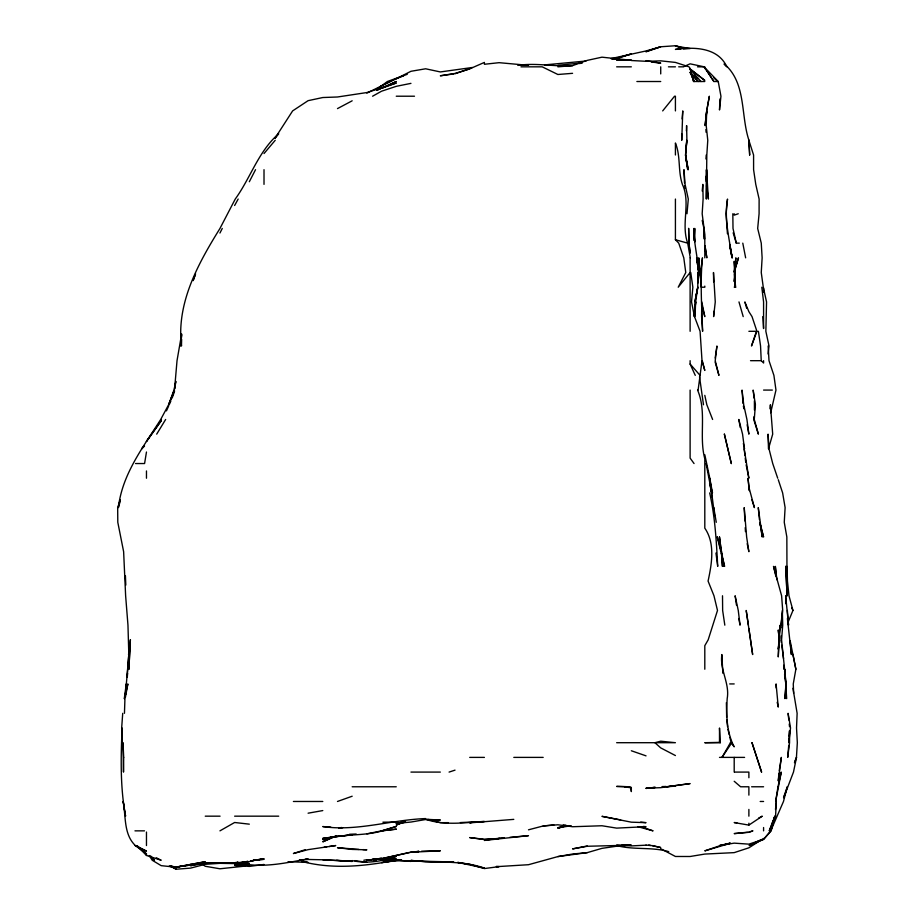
<?xml version="1.0" encoding="UTF-8"?>
<svg xmlns="http://www.w3.org/2000/svg" width="915" height="915" viewBox="0 0 915 915"><rect width="100%" height="100%" fill="white"/><g stroke="black" fill="none" stroke-linecap="round" stroke-linejoin="round"><path stroke-width="1.37" d="M711.881 496.925L709.788 478.225L704.802 454.732M706.369 181.696L706.471 169.675L708.416 199.058L706.54 185.711M789.645 730.685L789.554 742.706L787.712 757.391L788.73 745.37M726.384 702.629L726.659 717.326M778.654 643.863L778.265 656.924L780.175 625.162L779.123 635.845M706.54 169.675L706.323 199.058L706.815 154.99L707.775 140.292L706.208 125.595L706.7 110.909L709.354 96.212L706.94 109.571M181.639 339.316L181.467 345.996C176.286 303.048 198.109 263.657 219.943 228.487L235.247 199.058C250.63 177.819 258.407 151.307 278.709 133.75L275.243 138.108M124.451 713.311L124.943 698.625M695.045 316.601L695.617 301.916L697.756 287.219L697.996 272.533L697.688 279.201L698.076 275.198M719.933 98.969L719.499 109.983L720.94 96.212L718.241 81.515L704.802 67.641L713.872 81.515L718.241 81.515M686.399 130.937L686.616 125.595L686.902 140.292L685.495 154.99L687.725 169.675L685.747 154.99L686.753 140.292L685.838 150.975M713.872 311.26L713.62 316.601L715.267 301.916L713.483 272.533L713.654 281.877M789.21 737.353L789.542 730.685L789.165 736.026M694.92 312.598L695.469 301.916M129.495 649.204L128.855 658.548M704.802 251.339L704.802 234.229L702.171 213.755L703.109 199.058L702.846 184.373L702.217 191.052M127.128 677.249L129.461 645.189M694.027 240.473L694.771 228.453L694.794 241.812M788.993 738.691L788.741 742.706L790.526 728.008L788.101 713.311L788.81 719.991M784.613 671.907L784.784 669.231L786.671 698.625M705.945 158.993L706.231 154.99M122.724 713.311L121.661 728.008L122.221 742.706L122.198 740.029M705.888 121.592L706.7 110.909L705.065 125.595L706.746 110.909M753.926 416.782L753.72 419.459L758.386 434.145L754.269 419.459L755.413 404.762L753.159 390.076L754.086 398.082M754.44 410.103L754.395 400.759M127.288 677.249L127.608 673.246M682.11 118.916L682.784 110.909L681.755 140.292L681.664 133.613M778.905 773.335L778.265 780.861L781.353 757.391L779.225 770.75M780.975 638.51L781.204 635.845M781.879 627.827L781.89 621.148M127.917 669.231L128.512 662.563M174.616 388.738L177.018 360.682L181.639 333.975L180.61 345.996L181.65 335.302M686.993 213.755L688.297 199.058L685.083 184.373L683.962 169.675L684.5 183.034M695.869 297.901L696.269 293.898M775.485 809.489L776.343 801.471L775.565 816.169L769.24 830.854L773.267 820.172M700.421 275.198L702.446 257.836C700.044 282.209 701.759 306.868 702.617 331.299L701.599 316.601L701.771 301.916L704.802 316.601L702.423 307.257M697.768 283.215C700.501 264.961 693.662 246.844 693.89 228.453L694.714 241.812M734.345 271.195L735.889 257.836L734.196 281.557L735.134 272.533L734.196 261.324L734.962 287.219L735.626 287.219L734.322 273.86M769.927 408.776L770.396 404.762L772.695 434.145L768.474 448.842L768.074 434.145L769 448.842L772.729 463.539L777.716 478.225M768.062 354.002L769.023 345.996L765.855 331.299L766.553 301.916L763.27 287.219L761.257 272.533L762.126 257.836L761.257 243.138L757.677 228.453L759.084 213.755L759.118 199.058L755.767 184.373L753.594 169.675L753.583 154.99L748.882 140.361M698.111 390.076L702.011 360.682L700.078 331.299L694.485 316.601L691.523 301.916L692.849 287.219L690.768 272.533M124.291 698.625L126.259 683.928L125.447 694.611L128.821 654.545L127.963 625.162L125.63 595.768L123.628 551.688L117.795 522.305L117.669 507.619L120.345 499.601M715.164 358.017L716.948 345.996L715.221 360.682L718.938 375.379L715.141 362.02M174.696 388.829L175.863 381.383L173.93 390.076L168.703 404.762L174.502 390.076L168.6 404.762L160.697 419.459C143.289 447.012 122.187 474.05 118.39 507.619L120.288 500.94M146.469 452.021L144.581 463.539L135.546 463.539M790.228 641.163L795.867 669.231L793.259 683.928L793.648 693.284M125.401 697.287L127.871 683.928L124.474 698.625M128.5 654.545L129.392 650.611M734.196 272.533L738.485 257.836L734.196 271.572M770.693 412.779L775.966 390.076L773.907 375.379L769 360.682L768.165 345.996M771.928 825.513L774.765 816.169L771.185 830.854L763.579 839.421L749.122 845.552L759.965 840.21M770.739 829.528L775.039 816.169L771.711 824.735M161.166 420.294L161.44 419.459M755.984 332.637L751.49 345.996L756.911 331.299L752.027 316.601L748.882 311.66L744.844 301.916L746.686 308.286M783.56 797.468L787.289 786.774L783.48 801.471L770.727 830.854L763.579 839.33L748.882 844.145L734.196 843.138L719.499 845.552L730.181 843.15M193.202 280.539L195.135 275.198M172.134 398.082L174.536 391.403M794.449 762.755L796.439 757.391L797.331 742.706L796.53 728.008L797.125 713.311L792.962 688.263M193.076 280.539L195.593 273.86M794.746 762.081L796.53 757.391L793.477 772.088L783.629 797.8M787.884 622.703L792.95 610.465L788.993 595.768L787.449 581.082L787.094 566.385M169.195 404.762L170.842 401.09M166.439 410.881L168.646 405.986M219.943 233.028L222.265 228.453M249.326 181.73L255.537 169.675M234.629 205.498L238.163 199.058M156.694 434.145L165.649 419.459M275.003 138.222L292.617 110.909L308.092 100.673L322.789 97.528L337.486 96.99L366.869 92.552L396.252 83.025L381.566 88.275L396.252 81.515L381.566 88.423M662.677 110.909L674.549 96.212L675.419 96.212L675.419 110.909M690.116 272.533L678.221 287.219L685.77 272.533L683.791 257.836L678.736 243.138L675.419 239.741L675.419 199.058M264.012 153.548L275.209 140.292M144.067 446.085L141.653 448.842L144.547 446.074M378.593 88.034L387.377 81.515L407.278 74.298M378.593 88.298L381.566 85.667L378.307 88.298M378.307 88.652L381.566 86.136L378.169 88.458M763.579 838.426L748.882 847.816L734.196 852.631L704.802 854.072L690.116 856.497L675.419 856.474L660.721 848.72M736.861 822.711L734.196 822.562L748.882 825.101L762.264 816.169L758.615 818.136M455.029 73.749L469.715 68.854L484.412 62.403M219.943 830.854L234.629 822.494L249.326 824.163M372.588 96.212L381.566 91.203L396.252 86.33L410.949 83.368M337.486 108.599L352.172 100.799M381.566 85.804L396.252 78.564L366.869 93.136M336.262 835.681L322.789 841.823L336.262 835.967M684.409 66.326L690.116 63.833L704.253 66.829L713.872 81.515M403.595 822.025L396.252 825.067L403.595 822.219M403.595 75.796L396.252 78.724L410.949 71.29L425.635 68.785L440.332 71.942L472.415 67.481M376.66 90.208L380.331 88.766M376.66 90.31L380.331 88.892M561.879 826.828L557.875 828.269L565.893 825.948M557.875 66.829L572.573 65.64L587.258 60.367L601.956 57.176L631.339 60.299L616.653 60.104L631.339 60.241M337.486 801.471L352.172 796.222M646.036 51.835L660.721 46.768L675.419 45.75L683.436 48.186M738.245 213.755L734.196 215.139L734.196 213.755M719.499 845.872L704.802 850.858L730.079 843.356M449.082 772.088L455.029 770.133M305.427 849.635L293.406 853.535L308.092 849.646L335.748 845.552L329.274 846.501M646.036 51.503L660.721 46.768L646.036 50.954L611.3 58.537M469.715 68.854L455.029 73.429L440.332 75.785L453.691 73.943M748.882 832.078L752.919 830.854L748.882 832.318L734.196 833.611L747.544 832.215M624.659 846.203L616.653 846.215L601.956 848.354L587.258 852.631L572.573 854.027L557.875 856.589L528.493 864.709L496.433 866.677M401.594 822.116L396.252 823.683L405.608 822.196M332.134 836.951L322.789 839.627C341.924 833.451 362.34 836.436 381.566 831.095L396.252 826.451L381.566 830.854L366.869 833.862M338.813 828.178L341.489 827.457M528.493 829.813L543.178 825.971L553.872 824.907M561.879 826.714L557.875 827.72L571.235 825.776M720.357 845.552L730.044 843.241M409.611 852.403L381.566 858.682L410.949 852.254L418.956 851.408L410.949 852.117M587.258 845.975L572.573 848.891L587.258 846.261L631.339 845.163L621.994 845.002M473.73 822.116L469.715 822.86L513.795 819.371M250.664 860.981L254.69 860.249C233.805 866.551 211.571 859.7 190.549 865.716L205.246 863.211L233.291 863.154M308.092 813.195L322.789 810.576M250.71 860.981L264.012 858.705L254.553 860.249L264.012 859.322L253.466 859.997M557.875 856.589L587.258 852.631M363.815 860.249L366.869 859.734M495.095 838.655L484.412 840.439L528.493 835.658L509.792 837.362M338.813 828.315L342.828 827.652M302.991 859.62L299.171 860.249L308.092 859.482L322.789 859.768L352.172 861.324L322.789 859.768M305.541 859.208L308.092 858.796C284.965 863.165 260.478 868.69 237.305 862.456M324.082 847.256L326.678 846.878M368.059 860.249L381.566 858.281L366.869 860.249L381.566 858.579L372.211 859.311M405.608 822.105L396.252 823.42L410.949 822.047L425.635 819.52L440.332 820.012L426.973 819.348M234.629 863.211L247.988 861.404L234.629 863.588L219.943 863.337L205.246 864.298L190.549 868.118L175.863 869.25L170.213 865.784M496.433 866.368L499.098 866.631L484.412 868.552L469.715 864.32L457.694 862.399L484.412 868.106C460.703 859.734 435.403 863.36 410.949 860.386L425.635 861.793L453.691 861.953L381.978 860.249L401.102 859.665L396.252 860.18C364.982 866.208 332.637 869.673 301.412 861.347M330.807 827.114L322.789 826.565C356.964 831.655 391.288 819.783 425.635 818.57M177.201 866.814L190.549 865.007L175.863 867.226L161.166 865.647L152.222 860.249L149.351 855.685M264.012 864.458L249.326 866.413L234.629 865.418L245.323 865.579M400.255 859.723L381.566 862.559L399.912 860.249M579.252 63.547L581.917 63.204M654.328 787.438L646.036 788.421L655.38 787.38L646.036 788.192L660.721 787.678L690.116 783.595L666.303 786.774L675.419 786.145L670.077 786.328M544.516 64.908L585.92 61.031M352.172 860.592C366.972 863.874 382.15 861.415 396.252 856.394L381.566 860.249L396.252 858.808L381.566 859.963M557.875 65.297L581.917 62.929M613.976 58.96L631.339 53.905L616.653 58.663L612.638 58.983M245.323 866.082L219.943 868.781L205.246 866.265L202.158 864.012M418.956 851.465L410.949 852.254L440.332 850.813L421.632 851.202M543.178 825.971L557.875 824.781L572.573 826.737L601.956 825.753L616.653 828.121L646.036 826.668L643.359 826.428M572.573 73.326L557.875 74.492L542.206 66.829L520.967 66.829M612.638 58.972L616.653 58.663L611.3 58.915M349.507 834.263L356.187 834.011M373.652 860.706L376.374 860.523M499.098 837.98L504.451 837.671M680.76 49.09L675.419 49.399C693.822 46.825 717.829 47.145 726.842 66.829L724.085 64.061M683.436 48.941L690.116 48.552L675.419 45.99L682.098 47.912M646.036 845.174L631.339 845.906L616.653 845.071M517.799 65.388C536.179 62.609 554.238 66.886 572.573 65.64M647.374 61.328L660.721 60.848L675.419 62.414L688.995 66.829L690.116 68.408L693.616 81.515L704.802 81.515M662.06 786.603L666.074 786.465M205.246 863.211L219.943 862.845M719.499 742.385L704.802 742.706L720.322 742.706L719.499 728.008L719.499 742.385L720.322 742.706M384.575 860.249L396.252 860.089M460.371 822.562L484.412 821.487C464.831 822.539 444.656 825.799 425.635 819.28M382.893 822.185L396.252 822.093M448.35 822.642L440.332 822.677L428.312 819.497M616.653 66.829L631.339 66.829M668.442 66.829L675.419 66.829M678.69 66.829L683.825 66.829M697.516 66.829L704.253 66.829M636.886 81.515L660.721 81.515M396.252 96.212L414.484 96.212M733.167 232.822L736.289 243.138L739.286 243.138M699.552 268.518L701.405 287.219L704.802 287.219L704.802 286.109M748.882 331.299L756.911 331.299M750.517 360.682L761.234 360.682L763.579 363.015L763.579 360.682M763.579 390.076L772.34 390.076M729.678 683.928L734.196 683.928M616.653 742.706L675.419 742.706L660.721 741.196L654.934 742.706L660.721 747.898L675.419 755.55M469.715 757.391L484.412 757.391M513.795 757.391L543.178 757.391M719.499 757.391L744.581 757.391M410.949 772.088L440.332 772.088M734.619 772.088L748.882 772.088L748.882 777.727M352.172 786.774L396.252 786.774M629.28 786.74L616.653 786.42L629.474 786.774M751.615 786.774L763.579 786.774M293.406 801.471L322.789 801.471M760.182 801.471L763.579 801.471M205.246 816.169L220.08 816.169M234.629 816.169L278.709 816.169M134.963 830.854L144.513 830.854M122.153 732.011L122.13 728.008C120.837 757.288 120.128 787.197 125.572 816.169L123.159 801.471C125.973 816.329 123.536 834.331 135.363 845.552L146.469 853.878L146.469 855.456L161.166 860.249L156.271 857.744M238.643 864.046L234.629 863.954L249.326 865.064L237.305 862.422L243.985 863.017M246.65 864.218L249.326 864.275M288.065 861.701L308.092 862.399L302.751 861.438M336.686 860.249L352.172 861.484M235.967 863.039L249.326 863.543L246.65 863.28M619.318 845.666L616.653 845.552C633.706 850.207 651.835 846.707 668.739 851.648M358.852 849.417L337.486 847.713L352.172 849.417L366.869 849.806L362.866 849.612M631.339 60.527L646.036 61.294M563.217 824.907L565.893 825.101M396.824 860.249L410.949 861.427M735.626 287.219L734.196 287.093L734.962 287.219M528.493 65.342L499.098 62.678L484.412 64.267L484.412 63.49M640.694 822.105L646.036 822.665L631.339 822.173L601.956 816.34L620.656 819.909M646.036 845.06L650.611 845.552M651.377 62.014L660.721 63.124L646.036 60.619M648.769 844.991L660.721 847.542L652.452 845.552M354.848 860.626L366.869 862.353M624.613 786.774L631.339 787.872L631.339 791.589L630.687 786.774M235.967 862.33L249.326 864.606L237.305 862.33M173.187 866.539L170.522 866.082L175.863 867.111M638.018 826.737L653.07 830.854L640.694 826.588L646.036 828.35M675.419 239.741L687.68 243.138L690.299 257.836M631.339 750.758L646.036 755.859M169.183 866.105L175.863 868.529L175.863 869.25M135.008 845.552L146.469 851.122L136.598 846.169M690.116 69.014L704.802 80.428L690.116 69.002L690.116 69.643M734.196 781.261L740.601 786.774L748.882 786.774L748.882 795.135M146.469 853.878L136.873 845.552L146.469 855.456M713.769 77.844L717.749 81.515M149.477 855.559L154.475 860.249L150.918 856.188M724.394 64.061C746.434 82.933 740.544 114.97 748.882 140.144M694.062 74.916L698.019 78.69M690.116 72.479L698.214 81.515L690.116 72.377L694.302 81.515L690.573 71.336L693.616 81.515M690.116 69.197L700.981 81.515M690.116 360.682L690.116 364.067L700.067 375.379M731.897 743.735L734.196 746.834C726.567 732.24 726.087 714.775 727.196 698.625C729.907 683.208 719.602 669.952 721.866 654.545L722.839 673.246M694.05 463.539L690.116 458.106L690.116 390.076M791.795 608.018L792.95 610.465M690.116 364.067L695.274 375.379M712.613 419.459L706.837 404.762L704.802 395.372M778.265 479.7L782.634 492.922L785.116 507.619L784.258 522.305L786.843 537.002L786.992 578.406M751.833 499.601L754.406 507.619L748.882 487.146L748.013 478.225L749.362 490.531M717.417 537.002L721.649 551.688L722.438 566.385L721.443 553.026M717.166 537.002L724.577 566.385L721.615 553.026L723.422 566.385L721.535 553.026M702.297 361.905L704.802 370.438L702.274 360.682M738.977 301.916L743.197 316.601M696.738 260.5L700.135 272.533L701.405 287.219M697.573 390.076C707.043 412.116 698.728 436.135 704.802 458.781L704.802 528.149C715.358 543.476 711.767 563.972 708.073 581.082L713.975 595.768L717.497 610.465L708.164 639.848L704.802 645.681L704.802 669.231M759.965 523.643L763.579 537.002L759.805 522.305L760.468 526.319M719.499 544.871L721.317 551.688L719.499 537.002L721.317 551.688M710.372 484.904L712.476 492.922L709.788 478.225L714.615 515.625M775.748 575.741L773.507 566.385L781.604 595.768L782.702 610.465L781.055 625.162L782.325 610.465L782.714 625.162L781.582 639.848L786.099 683.928L784.933 698.625L785.916 683.928L784.567 674.584M685.815 158.993L688.343 169.675L685.495 154.99M727.974 729.346L729.232 734.688M729.861 737.353L731.131 742.706M709.582 483.566L711.733 492.922L706.094 463.539M777.19 702.251L778.265 707.089L776.08 683.928L776.16 687.931M736.289 243.138L733.007 228.453L732.824 213.755M729.655 245.815L732.274 257.836L729.712 244.477L732 257.836C729.427 238.289 723.914 218.937 727.528 199.058L726.064 213.755L727.436 233.794M702.194 220.435L703.932 228.453L704.436 239.135L704.195 228.453L704.458 239.135M747.178 543.682L748.882 551.688L746.64 537.002L744.215 507.619L744.879 520.967M743.369 406.1L743.929 408.776M743.369 443.5L744.49 448.842L742.557 434.145L738.817 419.459L740.235 427.477M746.148 464.866L748.882 478.225L744.181 448.842L744.947 455.521M795.867 669.231L792.962 654.282M742.786 243.138L745.645 257.836M738.782 618.483L740.052 625.162L738.268 610.465L735.122 595.768L736.472 605.124M747.155 424.8L748.882 434.145L746.926 419.459L743.712 404.762L742.054 390.076L742.991 403.424M684.797 185.711L685.289 188.376M687.68 243.138C680.726 223.786 691.042 203.119 682.384 184.373C677.809 170.831 680.829 156.271 675.419 142.98L675.419 154.99M780.861 639.848L781.33 642.524M781.799 645.189L783.526 658.548M716.262 522.305L713.757 507.619L713.814 510.284M787.403 618.483L791.372 654.545L790.091 641.186M760.914 528.984L762.252 537.002L758.272 507.619L759.427 519.64M709.674 492.922C715.164 517.158 716.388 541.714 717.715 566.385L715.953 553.026M705.008 245.941L706.849 257.836L705.008 245.826M703.486 404.762L699.518 376.717M748.39 625.162L746.205 610.465L752.656 654.545L748.882 628.536M724.817 625.162L722.644 610.465L722.507 595.768M758.398 331.299L760.559 345.996L761.234 360.682M748.882 487.146L749.362 490.612M761.818 287.219L763.579 301.916L763.579 328.554L762.801 316.601M705.98 176.355L706.929 184.373M745.256 458.198L745.725 462.201M697.402 264.515L696.624 257.836L700.135 272.533L698.751 257.836L699.357 265.853M697.71 267.18L698.031 269.856M776.881 579.744L775.348 566.385L776.092 575.741M789.245 724.005L789.519 726.67M726.91 719.991L727.539 726.67M787.357 610.465L788.536 625.162L785.653 595.768L785.871 603.786M705.888 129.61L706.083 132.275M745.233 527.646L745.462 531.661M125.424 575.741L125.801 585.085M783.698 665.228L783.8 669.231M763.579 287.928L763.579 292.125M763.579 827.526L763.579 830.854M748.882 809.42L748.882 816.169M748.882 823.214L748.882 825.101M734.196 757.391L734.196 772.088M704.802 66.829L704.802 68.591M704.802 245.941L704.802 257.836M690.116 257.836L690.116 331.299M660.721 66.829L660.721 73.921M264.012 169.675L264.012 184.373M146.469 470.951L146.469 478.225M146.469 832.055L146.469 845.552M123.685 757.391L123.491 772.088L123.01 742.706L123.697 757.391M130.376 639.848L128.878 669.231L130.376 639.848M695.617 301.916L694.313 316.601L695.663 301.916M779.317 639.848L778.265 649.192L779.34 639.848L778.265 630.218L779.34 639.848M777.979 786.774L775.645 801.471L781.261 772.088L777.979 786.774M697.756 287.219L694.885 301.916L697.836 287.219M730.422 742.706L722.004 757.391L731.817 742.706L730.422 742.706M161.166 420.774L146.469 441.442L161.166 420.774M190.549 864.412L175.863 867.226L205.246 861.724L190.549 864.412M337.486 836.402L322.789 838.346L352.172 834.755L337.486 836.402M396.252 829.162L381.566 830.854L396.252 829.162M499.098 838.46L484.412 839.57L469.715 837.591L484.412 839.318L499.098 838.46M401.594 860.1L396.252 860.249L401.594 860.066M761.566 772.088L752.004 742.706L761.566 772.088M731.314 463.539L724.371 434.145L731.314 463.539M690.116 252.86L688.949 243.138L688.64 228.453L688.949 243.138L690.116 252.86M787.072 595.768L785.745 566.385L787.072 595.768M749.671 154.99L748.882 140.292L749.671 154.99"/></g></svg>
